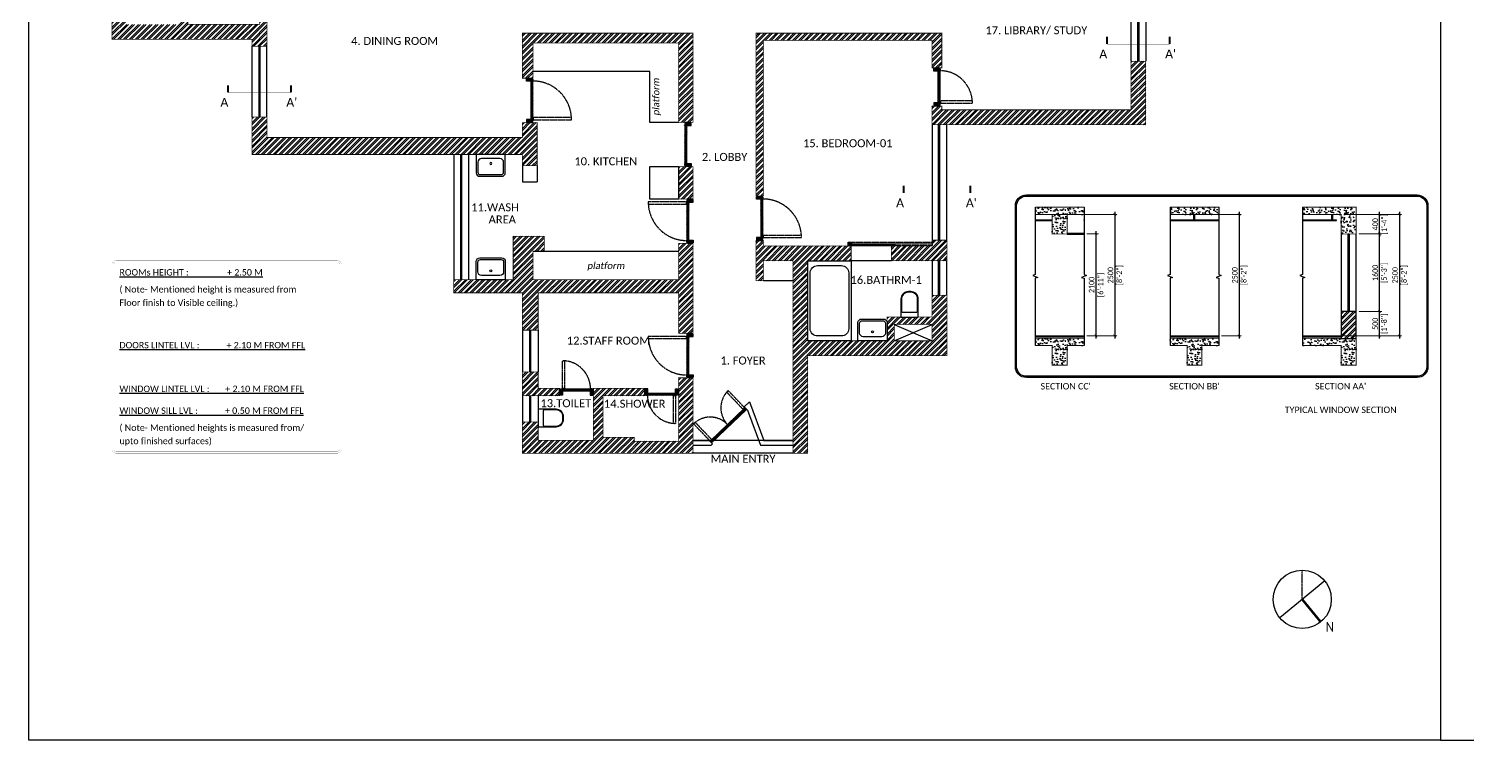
# Model space of a CAD drawing. Header units: millimetres. Extents: x -178592 to 87348, y -1412 to 59448.
# Drawn here: x 0 to 29666, y 0 to 14659 of the extents above; entities that cross this region are included whole.
import ezdxf
from ezdxf.enums import TextEntityAlignment as Align

# ---------------------------------------------------------------- set-up
doc = ezdxf.new("R2010")
doc.units = ezdxf.units.MM
for name, pattern in [('CENTER2', [28.575, 19.05, -3.175, 3.175, -3.175]), ('DASHED2', [0.375, 0.25, -0.125]), ('DASHEDX2', [1.5, 1, -0.5])]:
    doc.linetypes.add(name, pattern=pattern)
doc.layers.get('Defpoints').update_dxf_attribs({"color": 211})
doc.layers.add('A- PLUMB FIXTURES', color=7, linetype='Continuous', true_color=0x789ea5)
doc.layers.add('A_FURNITURE', color=7, linetype='Continuous', true_color=0xa48f7a)
for name, color, linetype in [('A- SLAB CUTOUT', 251, 'Continuous'), ('A-GLASS', 160, 'Continuous'), ('A-SECT-OTLN', 6, 'Continuous'), ('A-WALL', 7, 'Continuous'), ('A_SECTION WALLS', 7, 'Continuous'), ('A_TEXT', 1, 'Continuous'), ('A_WINDOWS+DOORS', 46, 'Continuous'), ('SECTION_4', 9, 'Continuous'), ('SR- DIME', 7, 'Continuous')]:
    doc.layers.add(name, color=color, linetype=linetype)
doc.layers.add('A_HATCH TEXTURES', color=251, linetype='Continuous', transparency=0.5)
doc.styles.add('starc 50', font='calibri.ttf', dxfattribs={"width": 0.8, "height": 2.3})
doc.dimstyles.new('starc 50', dxfattribs={"dimtxt": 2.3, "dimasz": 1.1, "dimexe": 1, "dimexo": 1.1, "dimgap": 0.6, "dimtad": 1, "dimdec": 0, "dimdsep": 46, "dimtxsty": 'starc 50', "dimblk": 'ARCHTICK', "dimcen": 2.5, "dimdle": 1.1, "dimclrd": 252, "dimclre": 252, "dimclrt": 3, "dimadec": 0, "dimazin": 2, "dimtfac": 1, "dimtdec": 0, "dimtix": 1, "dimtmove": 1, "dimatfit": 3, "dimlwd": -1, "dimlwe": 13, "dimarcsym": 0})
pattern_1 = [(50, (1844.8, -32405.49), (182.18467, -15.9391), [19.05, -209.55]), (355, (1844.8, -32405.49), (-35.2434, 191.05685), [15.24, -167.6406]), (100.45144, (1859.98, -32406.82), (146.94125, 175.11775), [16.19, -178.09024]), (46.1842, (1844.8, -32354.7), (271.079, -42.0423), [28.575, -314.325]), (96.63556, (1867.4, -32358.2), (237.4041, 247.4261), [24.285, -267.1356]), (351.18415, (1844.8, -32354.7), (237.4041, 247.4261), [22.86, -251.4597]), (21, (1870.2, -32367.39), (151.6144, -102.2652), [19.05, -209.55]), (326, (1870.2, -32367.39), (61.802, 184.188), [15.24, -167.64]), (71.45144, (1882.84, -32375.91), (213.4164, 81.92277), [16.19, -178.08994]), (37.5, (1844.8, -32405.49), (3.0886, 84.55504), [0, -165.608, 0, -170.18, 0, -168.275]), (7.5, (1844.8, -32405.49), (66.81966, 100.18057), [0, -97.028, 0, -161.798, 0, -64.135]), (327.5, (1788.16, -32405.49), (135.590595, -5.72874), [0, -63.5, 0, -198.12, 0, -262.89]), (317.5, (1762.76, -32405.49), (148.12918, 25.4265), [0, -82.55, 0, -131.572, 0, -186.69])]
pattern_2 = [(50, (-1335.18, -32405.49), (182.18467, -15.9391), [19.05, -209.55]), (355, (-1335.18, -32405.49), (-35.2434, 191.05685), [15.24, -167.6406]), (100.45144, (-1320, -32406.82), (146.94125, 175.11775), [16.19, -178.09024]), (46.1842, (-1335.18, -32354.7), (271.079, -42.0423), [28.575, -314.325]), (96.63556, (-1312.6, -32358.2), (237.4041, 247.4261), [24.285, -267.1356]), (351.18415, (-1335.18, -32354.7), (237.4041, 247.4261), [22.86, -251.4597]), (21, (-1309.78, -32367.39), (151.6144, -102.2652), [19.05, -209.55]), (326, (-1309.78, -32367.39), (61.802, 184.188), [15.24, -167.64]), (71.45144, (-1297.14, -32375.91), (213.4164, 81.92277), [16.19, -178.08994]), (37.5, (-1335.18, -32405.49), (3.0886, 84.55504), [0, -165.608, 0, -170.18, 0, -168.275]), (7.5, (-1335.18, -32405.49), (66.81966, 100.18057), [0, -97.028, 0, -161.798, 0, -64.135]), (327.5, (-1391.82, -32405.49), (135.590595, -5.72874), [0, -63.5, 0, -198.12, 0, -262.89]), (317.5, (-1417.22, -32405.49), (148.12918, 25.4265), [0, -82.55, 0, -131.572, 0, -186.69])]

# ---------------------------------------------------------------- blocks, each defined once
blk = doc.blocks.new('A$Cf3db685d')
at = {"layer": 'A_WINDOWS+DOORS', "true_color": 0x636466, "transparency": 33554559}
h = blk.add_hatch(dxfattribs=at)
h.set_pattern_fill('ANSI31', color=251, scale=4)
h.set_pattern_definition([(45, (-15859.446, -15874.418), (-8.980256, 8.980256), [])])
h.paths.add_polyline_path([(0, -50), (0, 50), (-20, 50), (-20, 65), (-55, 65), (-55, 15), (-65, 15), (-65, -65), (-15, -65), (-15, -50)])
blk.add_lwpolyline([(0, -50), (0, 50), (-20, 50), (-20, 65), (-55, 65), (-55, 15), (-65, 15), (-65, -65), (-15, -65), (-15, -50)], close=True)
blk = doc.blocks.new('A$C8b5b6320')
at = {"layer": 'A_TEXT', "style": 'starc 50'}
for s, p in [('20. M.BATHRM', (19711, -1555)), ('3. LIVING ROOM', (13763, -2050)), ('9. BATHRM-2', (4832, -2277)), ('7. GUEST ROOM', (2135, -2545)), ('8. BEDROOM-02', (7610, -2545)), ('18. MASTER BEDROOM', (24030, -2660)), ('6. PASSAGE', (4774, -3990)), ('19. DRESSER', (19415, -3968)), ('5. POWDER', (2796, -5870)), ('17. LIBRARY/ STUDY', (19985, -6740)), ('4. DINING ROOM', (6750, -6960)), ('15. BEDROOM-01', (16095, -9068)), ('10. KITCHEN', (11105, -9440)), ('2. LOBBY', (13555, -9350)), ('11.WASH', (8821, -10388)), ('AREA', (8970, -10638)), ('16.BATHRM-1', (16887, -11883)), ('12.STAFF ROOM', (11157, -13135)), ('1. FOYER', (13935, -13545)), ('13.TOILET', (10280, -14425)), ('14.SHOWER', (11700, -14435)), ('MAIN ENTRY', (13935, -15570))]:
    blk.add_text(s, height=165, rotation=360, dxfattribs=at).set_placement(p, align=Align.MIDDLE_CENTER)
at = {"layer": 'A_TEXT', "style": 'starc 50', "oblique": 10}
for s, rotation, p in [('Existing wardrobe', 360, (1765, -4505)), ('Existing wardrobe', 360, (7610, -4505)), ('Existing wardrobe', 360, (19415, -4600)), ('platform', 90, (12138, -8115)), ('platform', 360, (11105, -11590))]:
    blk.add_text(s, height=140, rotation=rotation, dxfattribs=at).set_placement(p, align=Align.MIDDLE_CENTER)
blk = doc.blocks.new('A$C3015301B')
blk.add_lwpolyline([(-7, 0), (-7, 14.5, -0.414214), (-1, 20.5), (1, 20.5, -0.414214), (7, 14.5), (7, 0)], format="xyb")
blk.add_lwpolyline([(-1, 20), (1, 20, -0.414214), (6.5, 14.5), (6.5, 5, -0.414214), (5.5, 4), (-5.5, 4, -0.414214), (-6.5, 5), (-6.5, 14.5, -0.414214)], format="xyb", close=True)
blk.add_lwpolyline([(7, 0), (-7, 0)])
blk = doc.blocks.new('A$C1A8F0556')
at = {"ltscale": 150}
for points in [[(-525, 450), (-75, 450, -0.414214), (0, 375), (0, 0), (-600, 0), (-600, 375, -0.414214)], [(-515, 415), (-85, 415, -0.414214), (-35, 365), (-35, 160, -0.414214), (-110, 85), (-490, 85, -0.414214), (-565, 160), (-565, 365, -0.414214)]]:
    blk.add_lwpolyline(points, format="xyb", close=True, dxfattribs=at)
blk.add_circle((-300, 185), 20, dxfattribs=at)
blk = doc.blocks.new('_ArchTick')
at = {"color": 0, "linetype": 'ByBlock', "const_width": 0.15}
blk.add_lwpolyline([(-0.5, -0.5), (0.5, 0.5)], dxfattribs=at)
blk = doc.blocks.new('*D3362')
at = {"layer": 'Defpoints', "color": 0, "ltscale": 4, "transparency": 16777216}
for p in [(27068, 10831), (27068, 8331), (28266, 8331)]:
    blk.add_point(p, dxfattribs=at)
at = {"layer": 'SR- DIME', "color": 252, "linetype": 'DASHED2', "lineweight": 13, "ltscale": 4, "transparency": 16777216}
for p, q in [((27123, 10831), (28316, 10831)), ((27123, 8331), (28316, 8331))]:
    blk.add_line(p, q, dxfattribs=at)
at = {"layer": 'SR- DIME', "color": 252, "ltscale": 4, "transparency": 16777216}
blk.add_line((28266, 10886), (28266, 8276), dxfattribs=at)
at = {"layer": 'SR- DIME', "color": 252, "ltscale": 4, "transparency": 16777216, "xscale": 55.00000000000001, "yscale": 55.00000000000001, "zscale": 55.00000000000001}
for p, rotation in [((28266, 10831), 90), ((28266, 8331), 270)]:
    blk.add_blockref('_ArchTick', p, dxfattribs=dict(at, rotation=rotation))
at = {"layer": 'SR- DIME', "color": 3, "ltscale": 4, "transparency": 16777216, "char_height": 115, "attachment_point": 5, "rotation": 90, "style": 'starc 50'}
for s, insert in [('2500', (28177, 9581)), ('[8\'-2"]', (28372, 9581))]:
    blk.add_mtext(s, dxfattribs=dict(at, insert=insert))
blk = doc.blocks.new('*D3363')
at = {"layer": 'Defpoints', "color": 0, "ltscale": 4, "transparency": 16777216}
for p in [(27373, 8831), (27858, 8831), (27858, 8331)]:
    blk.add_point(p, dxfattribs=at)
at = {"layer": 'SR- DIME', "color": 252, "linetype": 'DASHED2', "lineweight": 13, "ltscale": 4, "transparency": 16777216}
for p, q in [((27428, 8831), (27908, 8831)), ((27913, 8331), (27908, 8331))]:
    blk.add_line(p, q, dxfattribs=at)
at = {"layer": 'SR- DIME', "color": 252, "ltscale": 4, "transparency": 16777216}
blk.add_line((27858, 8276), (27858, 8886), dxfattribs=at)
at = {"layer": 'SR- DIME', "color": 252, "ltscale": 4, "transparency": 16777216, "xscale": 55.00000000000001, "yscale": 55.00000000000001, "zscale": 55.00000000000001}
for p, rotation in [((27858, 8831), 90), ((27858, 8331), 270)]:
    blk.add_blockref('_ArchTick', p, dxfattribs=dict(at, rotation=rotation))
at = {"layer": 'SR- DIME', "color": 3, "ltscale": 4, "transparency": 16777216, "char_height": 115, "attachment_point": 5, "rotation": 90, "style": 'starc 50'}
for s, insert in [('500', (27769, 8581)), ('[1\'-8"]', (27964, 8581))]:
    blk.add_mtext(s, dxfattribs=dict(at, insert=insert))
blk = doc.blocks.new('*D3364')
at = {"layer": 'Defpoints', "color": 0, "ltscale": 4, "transparency": 16777216}
for p in [(27373, 10431), (27858, 10431), (27373, 8831)]:
    blk.add_point(p, dxfattribs=at)
at = {"layer": 'SR- DIME', "color": 252, "linetype": 'DASHED2', "lineweight": 13, "ltscale": 4, "transparency": 16777216}
for p, q in [((27428, 10431), (27908, 10431)), ((27428, 8831), (27908, 8831))]:
    blk.add_line(p, q, dxfattribs=at)
at = {"layer": 'SR- DIME', "color": 252, "ltscale": 4, "transparency": 16777216}
blk.add_line((27858, 8776), (27858, 10486), dxfattribs=at)
at = {"layer": 'SR- DIME', "color": 252, "ltscale": 4, "transparency": 16777216, "xscale": 55.00000000000001, "yscale": 55.00000000000001, "zscale": 55.00000000000001}
for p, rotation in [((27858, 10431), 90), ((27858, 8831), 270)]:
    blk.add_blockref('_ArchTick', p, dxfattribs=dict(at, rotation=rotation))
at = {"layer": 'SR- DIME', "color": 3, "ltscale": 4, "transparency": 16777216, "char_height": 115, "attachment_point": 5, "rotation": 90, "style": 'starc 50'}
for s, insert in [('[5\'-3"]', (27964, 9631)), ('1600', (27769, 9631))]:
    blk.add_mtext(s, dxfattribs=dict(at, insert=insert))
blk = doc.blocks.new('*D3365')
at = {"layer": 'Defpoints', "color": 0, "ltscale": 4, "transparency": 16777216}
for p in [(27858, 10831), (27858, 10831), (27373, 10431)]:
    blk.add_point(p, dxfattribs=at)
at = {"layer": 'SR- DIME', "color": 252, "ltscale": 4, "transparency": 16777216}
for p, q in [((27858, 10831), (27858, 10886)), ((27858, 10431), (27858, 10831)), ((27858, 10431), (27858, 10376))]:
    blk.add_line(p, q, dxfattribs=at)
at = {"layer": 'SR- DIME', "color": 252, "linetype": 'DASHED2', "lineweight": 13, "ltscale": 4, "transparency": 16777216}
for p, q in [((27913, 10831), (27908, 10831)), ((27428, 10431), (27908, 10431))]:
    blk.add_line(p, q, dxfattribs=at)
at = {"layer": 'SR- DIME', "color": 252, "ltscale": 4, "transparency": 16777216, "xscale": 55.00000000000001, "yscale": 55.00000000000001, "zscale": 55.00000000000001}
for p, rotation in [((27858, 10831), 270), ((27858, 10431), 90)]:
    blk.add_blockref('_ArchTick', p, dxfattribs=dict(at, rotation=rotation))
at = {"layer": 'SR- DIME', "color": 3, "ltscale": 4, "transparency": 16777216, "char_height": 115, "attachment_point": 5, "rotation": 90, "style": 'starc 50'}
for s, insert in [('400', (27769, 10631)), ('[1\'-4"]', (27964, 10631))]:
    blk.add_mtext(s, dxfattribs=dict(at, insert=insert))
blk = doc.blocks.new('*D3366')
at = {"layer": 'Defpoints', "color": 0, "ltscale": 4, "transparency": 16777216}
for p in [(23538, 10831), (24543, 8331), (24962, 8331)]:
    blk.add_point(p, dxfattribs=at)
at = {"layer": 'SR- DIME', "color": 252, "linetype": 'DASHED2', "lineweight": 13, "ltscale": 4, "transparency": 16777216}
for p, q in [((23593, 10831), (25012, 10831)), ((24598, 8331), (25012, 8331))]:
    blk.add_line(p, q, dxfattribs=at)
at = {"layer": 'SR- DIME', "color": 252, "ltscale": 4, "transparency": 16777216}
blk.add_line((24962, 10886), (24962, 8276), dxfattribs=at)
at = {"layer": 'SR- DIME', "color": 252, "ltscale": 4, "transparency": 16777216, "xscale": 55.00000000000001, "yscale": 55.00000000000001, "zscale": 55.00000000000001}
for p, rotation in [((24962, 10831), 90), ((24962, 8331), 270)]:
    blk.add_blockref('_ArchTick', p, dxfattribs=dict(at, rotation=rotation))
at = {"layer": 'SR- DIME', "color": 3, "ltscale": 4, "transparency": 16777216, "char_height": 115, "attachment_point": 5, "rotation": 90, "style": 'starc 50'}
for s, insert in [('2500', (24873, 9581)), ('[8\'-2"]', (25068, 9581))]:
    blk.add_mtext(s, dxfattribs=dict(at, insert=insert))
blk = doc.blocks.new('*D3367')
at = {"layer": 'Defpoints', "color": 0, "ltscale": 4, "transparency": 16777216}
for p in [(20758, 10831), (21763, 8331), (22397, 8331)]:
    blk.add_point(p, dxfattribs=at)
at = {"layer": 'SR- DIME', "color": 252, "linetype": 'DASHED2', "lineweight": 13, "ltscale": 4, "transparency": 16777216}
for p, q in [((20813, 10831), (22447, 10831)), ((21818, 8331), (22447, 8331))]:
    blk.add_line(p, q, dxfattribs=at)
at = {"layer": 'SR- DIME', "color": 252, "ltscale": 4, "transparency": 16777216}
blk.add_line((22397, 10886), (22397, 8276), dxfattribs=at)
at = {"layer": 'SR- DIME', "color": 252, "ltscale": 4, "transparency": 16777216, "xscale": 55.00000000000001, "yscale": 55.00000000000001, "zscale": 55.00000000000001}
for p, rotation in [((22397, 10831), 90), ((22397, 8331), 270)]:
    blk.add_blockref('_ArchTick', p, dxfattribs=dict(at, rotation=rotation))
at = {"layer": 'SR- DIME', "color": 3, "ltscale": 4, "transparency": 16777216, "char_height": 115, "attachment_point": 5, "rotation": 90, "style": 'starc 50'}
for s, insert in [('2500', (22308, 9581)), ('[8\'-2"]', (22503, 9581))]:
    blk.add_mtext(s, dxfattribs=dict(at, insert=insert))
blk = doc.blocks.new('*D3368')
at = {"layer": 'Defpoints', "color": 0, "ltscale": 4, "transparency": 16777216}
for p in [(21763, 10431), (21763, 8331), (22009, 8331)]:
    blk.add_point(p, dxfattribs=at)
at = {"layer": 'SR- DIME', "color": 252, "linetype": 'DASHED2', "lineweight": 13, "ltscale": 4, "transparency": 16777216}
for p, q in [((21818, 10431), (22059, 10431)), ((21818, 8331), (22059, 8331))]:
    blk.add_line(p, q, dxfattribs=at)
at = {"layer": 'SR- DIME', "color": 252, "ltscale": 4, "transparency": 16777216}
blk.add_line((22009, 10486), (22009, 8276), dxfattribs=at)
at = {"layer": 'SR- DIME', "color": 252, "ltscale": 4, "transparency": 16777216, "xscale": 55.00000000000001, "yscale": 55.00000000000001, "zscale": 55.00000000000001}
for p, rotation in [((22009, 10431), 90), ((22009, 8331), 270)]:
    blk.add_blockref('_ArchTick', p, dxfattribs=dict(at, rotation=rotation))
at = {"layer": 'SR- DIME', "color": 3, "ltscale": 4, "transparency": 16777216, "char_height": 115, "attachment_point": 5, "rotation": 90, "style": 'starc 50'}
for s, insert in [('2100', (21920, 9381)), ('[6\'-11"]', (22115, 9381))]:
    blk.add_mtext(s, dxfattribs=dict(at, insert=insert))
blk = doc.blocks.new('A$C6ba72039')
at = {"layer": 'A-WALL', "color": 217, "ltscale": 4, "true_color": 0x93278f, "const_width": 40}
for points in [[(15438, 1724), (15288, 1724)], [(2732, 512), (2582, 512)], [(8607, 512), (8457, 512)], [(15438, 375), (15288, 375)], [(24855, 430), (24705, 430)], [(16188, -553), (16038, -553)], [(2732, -782), (2582, -782)], [(8607, -782), (8457, -782)], [(24855, -865), (24705, -865)], [(16188, -1847), (16038, -1847)], [(-495, -3204), (-495, -3054)], [(800, -3204), (800, -3054)], [(26620, -3253), (26620, -3103)], [(28008, -3253), (28008, -3103)], [(8952, -5610), (8952, -5460)], [(10059, -5610), (10059, -5460)], [(17218, -5684), (17218, -5534)], [(18783, -5684), (18783, -5534)], [(21440, -7025), (21440, -6875)], [(22735, -7025), (22735, -6875)], [(3315, -8022), (3315, -7872)], [(4610, -8022), (4610, -7872)], [(17249, -10094), (17249, -9944)], [(18625, -10094), (18625, -9944)]]:
    blk.add_lwpolyline(points, dxfattribs=at)
at = {"layer": 'A-WALL', "color": 217, "linetype": 'CENTER2', "ltscale": 0.1, "true_color": 0x93278f, "const_width": 5}
for points in [[(15438, 1724), (15438, 375)], [(2732, 512), (2732, -782)], [(8607, 512), (8607, -782)], [(24855, 430), (24855, -865)], [(16188, -553), (16188, -1847)], [(800, -3204), (-495, -3204)], [(28008, -3253), (26620, -3253)], [(10059, -5610), (8952, -5610)], [(18783, -5684), (17218, -5684)], [(22735, -7025), (21440, -7025)], [(4610, -8022), (3315, -8022)], [(18625, -10094), (17249, -10094)]]:
    blk.add_lwpolyline(points, dxfattribs=at)
at = {"layer": 'A_TEXT', "style": 'starc 50'}
for s, p in [("A'", (15640, 1742)), ("A'", (2934, 531)), ("A'", (8809, 531)), ('A', (15640, 299)), ("A'", (25057, 448)), ("C'", (16390, -534)), ('A', (2934, -858)), ('A', (8809, -858)), ('A', (25057, -941)), ('C', (16390, -1923))]:
    blk.add_text(s, height=180, dxfattribs=at).set_placement(p, align=Align.MIDDLE_CENTER)
for s, p in [('A', (-571, -3406)), ("A'", (818, -3406)), ('A', (26544, -3455)), ("A'", (28026, -3455)), ('B', (8876, -5777)), ("B'", (10077, -5777)), ('B', (17142, -5851)), ("B'", (18801, -5851)), ('A', (21364, -7227)), ("A'", (22753, -7227)), ('A', (3239, -8224)), ("A'", (4628, -8224)), ('A', (17174, -10296)), ("A'", (18643, -10296))]:
    blk.add_text(s, height=180, rotation=360, dxfattribs=at).set_placement(p, align=Align.MIDDLE_CENTER)

msp = doc.modelspace()

# ---------------------------------------------------------------- hatches: boundary and pattern name
at = {"layer": 'A-WALL', "ltscale": 4, "true_color": 0x939598}
h = msp.add_hatch(dxfattribs=at)
h.set_pattern_fill('AR-CONC', color=252)
h.set_pattern_definition([(50, (-4115.16, -29705.49), (182.18467, -15.9391), [19.05, -209.55]), (355, (-4115.16, -29705.49), (-35.2434, 191.05685), [15.24, -167.6406]), (100.45144, (-4099.98, -29706.82), (146.94125, 175.11775), [16.19, -178.09024]), (46.1842, (-4115.16, -29654.7), (271.079, -42.0423), [28.575, -314.325]), (96.63556, (-4092.57, -29658.2), (237.4041, 247.4261), [24.285, -267.1356]), (351.18415, (-4115.16, -29654.7), (237.4041, 247.4261), [22.86, -251.4597]), (21, (-4089.76, -29667.39), (151.6144, -102.2652), [19.05, -209.55]), (326, (-4089.76, -29667.39), (61.802, 184.188), [15.24, -167.64]), (71.45144, (-4077.12, -29675.91), (213.4164, 81.9228), [16.19, -178.08994]), (37.5, (-4115.16, -29705.49), (3.0886, 84.55504), [0, -165.608, 0, -170.18, 0, -168.275]), (7.5, (-4115.16, -29705.49), (66.81966, 100.18057), [0, -97.028, 0, -161.798, 0, -64.135]), (327.5, (-4171.8, -29705.49), (135.590595, -5.72874), [0, -63.5, 0, -198.12, 0, -262.89]), (317.5, (-4197.2, -29705.49), (148.12918, 25.4265), [0, -82.55, 0, -131.572, 0, -186.69])])
h.paths.add_polyline_path([(21762.8, 10830.5), (21762.8, 10980.5), (20757.8, 10980.5), (20757.8, 10830.5), (21107.8, 10830.5), (21107.8, 10430.5), (21412.8, 10430.5), (21412.8, 10830.5)])
h = msp.add_hatch(dxfattribs=at)
h.set_pattern_fill('AR-CONC', color=252)
h.set_pattern_definition(pattern_2)
h.paths.add_polyline_path([(23537.8, 10830.5), (24542.8, 10830.5), (24542.8, 10980.5), (23537.8, 10980.5)])
h = msp.add_hatch(dxfattribs=at)
h.set_pattern_fill('AR-CONC', color=252)
h.set_pattern_definition(pattern_1)
h.paths.add_polyline_path([(27067.8, 10430.5), (27372.8, 10430.5), (27372.8, 10980.5), (26267.8, 10980.5), (26267.8, 10830.5), (27067.8, 10830.5)])
h = msp.add_hatch(dxfattribs=at)
h.set_pattern_fill('AR-CONC', color=252)
h.set_pattern_definition([(50, (-4115.16, -32405.49), (182.18467, -15.9391), [19.05, -209.55]), (355, (-4115.16, -32405.49), (-35.2434, 191.05685), [15.24, -167.6406]), (100.45144, (-4099.98, -32406.82), (146.94125, 175.11775), [16.19, -178.09024]), (46.1842, (-4115.16, -32354.7), (271.079, -42.0423), [28.575, -314.325]), (96.63556, (-4092.57, -32358.2), (237.4041, 247.4261), [24.285, -267.1356]), (351.18415, (-4115.16, -32354.7), (237.4041, 247.4261), [22.86, -251.4597]), (21, (-4089.76, -32367.39), (151.6144, -102.2652), [19.05, -209.55]), (326, (-4089.76, -32367.39), (61.802, 184.188), [15.24, -167.64]), (71.45144, (-4077.12, -32375.91), (213.4164, 81.9228), [16.19, -178.08994]), (37.5, (-4115.16, -32405.49), (3.0886, 84.55504), [0, -165.608, 0, -170.18, 0, -168.275]), (7.5, (-4115.16, -32405.49), (66.81966, 100.18057), [0, -97.028, 0, -161.798, 0, -64.135]), (327.5, (-4171.8, -32405.49), (135.590595, -5.72874), [0, -63.5, 0, -198.12, 0, -262.89]), (317.5, (-4197.2, -32405.49), (148.12918, 25.4265), [0, -82.55, 0, -131.572, 0, -186.69])])
h.paths.add_polyline_path([(21762.8, 8130.5), (21762.8, 8280.5), (20757.8, 8280.5), (20757.8, 8130.5), (21107.8, 8130.5), (21107.8, 7730.5), (21412.8, 7730.5), (21412.8, 8130.5)])
h = msp.add_hatch(dxfattribs=at)
h.set_pattern_fill('AR-CONC', color=252)
h.set_pattern_definition(pattern_2)
h.paths.add_polyline_path([(24542.8, 8130.5), (24542.8, 8280.5), (23537.8, 8280.5), (23537.8, 8130.5), (23887.8, 8130.5), (23887.8, 7730.5), (24192.8, 7730.5), (24192.8, 8130.5)])
h = msp.add_hatch(dxfattribs=at)
h.set_pattern_fill('AR-CONC', color=252)
h.set_pattern_definition(pattern_1)
h.paths.add_polyline_path([(27372.8, 8280.5), (27067.8, 8280.5), (26267.8, 8280.5), (26267.8, 8130.5), (27067.8, 8130.5), (27067.8, 7730.5), (27372.8, 7730.5)])
at = {"layer": 'A_HATCH TEXTURES', "transparency": 33554687}
h = msp.add_hatch(dxfattribs=at)
h.set_pattern_fill('ANSI32', color=256, scale=9)
h.paths.add_polyline_path([(6630.4, 21098.9), (7570.4, 21098.9), (7570.4, 21368.9), (6325.4, 21368.9), (6325.4, 19938.9), (6630.4, 19938.9)])
h.paths.add_polyline_path([(8765.4, 9488.9), (8765.4, 9218.9), (10180.4, 9218.9), (10180.4, 8448.9), (10505.4, 8448.9), (10505.4, 9218.9), (13400.4, 9218.9), (13400.4, 8381.4), (13700.4, 8381.4), (13700.4, 10236.4), (13400.4, 10236.4), (13400.4, 9488.9), (10400.4, 9488.9), (10400.4, 10078.9), (10630.4, 10078.9), (10630.4, 10383.9), (9990.4, 10383.9), (9990.4, 9488.9)])
h.paths.add_polyline_path([(13700.4, 11151.4), (13400.4, 11151.4), (13400.4, 11818.9), (13700.4, 11818.9)])
h.paths.add_polyline_path([(10180.4, 14568.9), (10180.4, 13641.4), (10400.4, 13641.4), (10400.4, 14368.9), (13400.4, 14368.9), (13400.4, 12728.9), (13700.4, 12728.9), (13700.4, 14568.9)])
h.paths.add_polyline_path([(12700.4, 7248.9), (12700.4, 7098.9), (11845.4, 7098.9), (11845.4, 6238.9), (12485.4, 6238.9), (12485.4, 6158.9), (13400.4, 6158.9), (13400.4, 7466.4), (13700.4, 7466.4), (13700.4, 5913.9), (10180.4, 5913.9), (10180.4, 6558.9), (10505.4, 6558.9), (10505.4, 6178.9), (11645.4, 6178.9), (11645.4, 7248.9)])
h.paths.add_polyline_path([(10180.4, 7098.9), (10180.4, 7588.9), (10505.4, 7588.9), (10505.4, 7248.9), (10945.4, 7248.9), (10945.4, 7098.9)])
h.paths.add_polyline_path([(10485.4, 11838.9), (10485.4, 12726.4), (10180.4, 12726.4), (10180.4, 12418.9), (4910.4, 12418.9), (4910.4, 12838.9), (4605.4, 12838.9), (4605.4, 12068.9), (10180.4, 12068.9), (10180.4, 11838.9)])
h.paths.add_polyline_path([(18630.4, 12683.9), (23035.4, 12683.9), (23035.4, 13988.9), (22730.4, 13988.9), (22730.4, 12988.9), (18830.4, 12988.9), (18830.4, 13068.9), (18630.4, 13068.9)])
h.paths.add_polyline_path([(18630.4, 10183.9), (17790.4, 10183.9), (17790.4, 9878.9), (18935.4, 9878.9), (18935.4, 10303.9), (18630.4, 10303.9)])
h.paths.add_polyline_path([(18630.4, 8228.9), (18630.4, 8568.9), (17850.4, 8568.9), (17850.4, 8228.9)], flags=16)
h.paths.add_polyline_path([(15000.4, 9468.9), (15150.4, 9468.9), (15150.4, 9878.9), (15760.4, 9878.9), (15760.4, 5913.9), (16065.4, 5913.9), (16065.4, 7923.9), (18935.4, 7923.9), (18935.4, 9168.9), (18630.4, 9168.9), (18630.4, 8718.9), (17700.4, 8718.9), (17700.4, 8228.9), (16065.4, 8228.9), (16065.4, 9878.9), (16960.4, 9878.9), (16960.4, 10183.9), (15150.4, 10183.9), (15150.4, 10296.4), (15000.4, 10296.4)])
h.paths.add_polyline_path([(20632.9, 18428.9), (20632.9, 18628.9), (21590.4, 18628.9), (21590.4, 20998.9), (21310.4, 20998.9), (21310.4, 21303.9), (22810.4, 21303.9), (22810.4, 20998.9), (21740.4, 20998.9), (21740.4, 18428.9)])
h.paths.add_polyline_path([(19717.9, 18628.9), (19717.9, 18428.9), (18830.4, 18428.9), (18830.4, 16468.9), (21590.4, 16468.9), (21590.4, 17513.9), (21740.4, 17513.9), (21740.4, 16268.9), (18630.4, 16268.9), (18630.4, 21368.9), (18935.4, 21368.9), (18935.4, 21303.9), (19890.4, 21303.9), (19890.4, 20998.9), (19380.4, 20998.9), (19380.4, 20028.9), (19590.4, 20028.9), (19590.4, 19828.9), (18980.4, 19828.9), (18980.4, 18628.9)])
h.paths.add_polyline_path([(23035.4, 15728.9), (22730.4, 15728.9), (22730.4, 16418.9), (27910.4, 16418.9), (27910.4, 17548.9), (28215.4, 17548.9), (28215.4, 16113.9), (23035.4, 16113.9)])
h.paths.add_polyline_path([(26410.4, 20998.9), (27910.4, 20998.9), (27910.4, 19928.9), (28215.4, 19928.9), (28215.4, 21303.9), (26410.4, 21303.9)])
h.paths.add_polyline_path([(4020.4, 16548.9), (1100.4, 16548.9), (1100.4, 17658.9), (795.4, 17658.9), (795.4, 16398.9), (4020.4, 16398.9)])
h.paths.add_polyline_path([(5175.4, 20238.9), (5175.4, 21098.9), (4945.4, 21098.9), (4945.4, 20238.9)], flags=16)
h.paths.add_polyline_path([(5695.4, 21368.9), (5695.4, 21098.9), (5325.4, 21098.9), (5325.4, 20088.9), (4945.4, 20088.9), (4945.4, 18358.9), (6325.4, 18358.9), (6325.4, 19258.9), (6630.4, 19258.9), (6630.4, 18208.9), (4760.4, 18208.9), (4760.4, 21098.9), (4090.4, 21098.9), (4090.4, 21368.9)])
h.paths.add_polyline_path([(4760.4, 17398.9), (4910.4, 17398.9), (4910.4, 16548.9), (5172.9, 16548.9), (5172.9, 16398.9), (4910.4, 16398.9), (4910.4, 16183.9), (4760.4, 16183.9)])
h.paths.add_polyline_path([(15150.4, 14418.9), (18630.4, 14418.9), (18630.4, 13853.9), (18830.4, 13853.9), (18830.4, 14568.9), (15000.4, 14568.9), (15000.4, 11211.4), (15150.4, 11211.4)])
h.paths.add_polyline_path([(4910.4, 15323.9), (4760.4, 15323.9), (4760.4, 14748.9), (3280.4, 14748.9), (3280.4, 15328.9), (3080.4, 15328.9), (3080.4, 15208.9), (2020.4, 15208.9), (2020.4, 15728.9), (1715.4, 15728.9), (1715.4, 14443.9), (4605.4, 14443.9), (4605.4, 14298.9), (4910.4, 14298.9)])
h.paths.add_polyline_path([(2020.4, 15058.9), (3100.4, 15058.9), (3100.4, 14748.9), (2020.4, 14748.9)], flags=16)
h.paths.add_polyline_path([(6630.4, 17398.9), (6480.4, 17398.9), (6480.4, 16548.9), (6087.9, 16548.9), (6087.9, 16398.9), (10485.4, 16398.9), (10485.4, 21368.9), (9980.4, 21368.9), (9980.4, 21098.9), (10180.4, 21098.9), (10180.4, 16548.9), (6630.4, 16548.9)])
h.paths.add_polyline_path([(19230.4, 20028.9), (18935.4, 20028.9), (18935.4, 20998.9), (19230.4, 20998.9)], flags=16)
h.paths.add_polyline_path([(795.4, 20028.9), (1100.4, 20028.9), (1100.4, 20313.9), (795.4, 20313.9)])
h.paths.add_polyline_path([(795.4, 20948.9), (1100.4, 20948.9), (1100.4, 21098.9), (1710.4, 21098.9), (1710.4, 21368.9), (795.4, 21368.9)])
h = msp.add_hatch(dxfattribs=at)
h.set_pattern_fill('ANSI32', color=256, scale=9)
h.set_pattern_definition([(45, (1844.8, -32405.49), (-60.61673, 60.61673), []), (45, (1885.21, -32405.49), (-60.61673, 60.61673), [])])
h.paths.add_polyline_path([(27372.8, 8280.5), (27372.8, 8830.5), (27067.8, 8830.5), (27067.8, 8280.5)])
at = {"layer": 'A_WINDOWS+DOORS', "true_color": 0x636466, "transparency": 33554559}
h = msp.add_hatch(dxfattribs=at)
h.set_pattern_fill('ANSI31', color=251, scale=4, angle=90)
h.set_pattern_definition([(135, (5190.288, 5656.618), (-8.980256, -8.980256), [])])
h.paths.add_polyline_path([(18750.4, 13133.9), (18795.4, 13133.9), (18795.4, 13793.9), (18750.4, 13793.9)])
h = msp.add_hatch(dxfattribs=at)
h.set_pattern_fill('ANSI31', color=251, scale=4, angle=270)
h.set_pattern_definition([(315, (23883.334, 21107.89), (8.980256, 8.980256), [])])
h.paths.add_polyline_path([(10352.9, 12791.4), (10397.9, 12791.4), (10397.9, 13581.4), (10352.9, 13581.4)])
h = msp.add_hatch(dxfattribs=at)
h.set_pattern_fill('ANSI31', color=251, scale=4, angle=90)
h.set_pattern_definition([(135, (42.5, 4352.5), (-8.980256, -8.980256), [])])
h.paths.add_polyline_path([(13572.9, 12663.9), (13527.9, 12663.9), (13527.9, 11878.9), (13572.9, 11878.9)])
h = msp.add_hatch(dxfattribs=at)
h.set_pattern_fill('ANSI31', color=251, scale=4, angle=90)
h.set_pattern_definition([(135, (85, 2770), (-8.980256, -8.980256), [])])
h.paths.add_polyline_path([(13615.4, 11086.4), (13570.4, 11086.4), (13570.4, 10296.4), (13615.4, 10296.4)])
h = msp.add_hatch(dxfattribs=at)
h.set_pattern_fill('ANSI31', color=251, scale=4, angle=90)
h.set_pattern_definition([(135, (67.195, 2681.395), (-8.980256, -8.980256), [])])
h.paths.add_polyline_path([(15095.4, 10361.4), (15140.4, 10361.4), (15140.4, 11151.4), (15095.4, 11151.4)])
h = msp.add_hatch(dxfattribs=at)
h.set_pattern_fill('ANSI31', color=251, scale=4)
h.paths.add_polyline_path([(16955.4, 10228.9), (17860.4, 10228.9), (17860.4, 10188.9), (16955.4, 10188.9)])
h.paths.add_polyline_path([(16970.4, 10258.9), (16970.4, 10233.9), (16950.4, 10233.9), (16950.4, 10183.9), (16895.4, 10183.9), (16895.4, 10258.9)])
h = msp.add_hatch(dxfattribs=at)
h.set_pattern_fill('ANSI31', color=251, scale=4, angle=90)
h.set_pattern_definition([(135, (85, 0), (-8.980256, -8.980256), [])])
h.paths.add_polyline_path([(13615.4, 8316.4), (13570.4, 8316.4), (13570.4, 7526.4), (13615.4, 7526.4)])
h = msp.add_hatch(dxfattribs=at)
h.set_pattern_fill('ANSI31', color=251, scale=4, angle=180)
h.set_pattern_definition([(225, (19326.862, -6366.184), (8.980256, -8.980256), [])])
h.paths.add_polyline_path([(11010.4, 7193.9), (11010.4, 7238.9), (11585.4, 7238.9), (11585.4, 7193.9)])
h = msp.add_hatch(dxfattribs=at)
h.set_pattern_fill('ANSI31', color=251, scale=4, angle=360)
h.set_pattern_definition([(45, (5018.972, 20714.074), (-8.980256, 8.980256), [])])
h.paths.add_polyline_path([(13335.4, 7153.9), (13335.4, 7108.9), (12760.4, 7108.9), (12760.4, 7153.9)])
h = msp.add_hatch(dxfattribs=at)
h.set_pattern_fill('ANSI31', color=251, scale=4, angle=583.7667)
h.set_pattern_definition([(268.7667, (29473.473, 2093.572), (12.697058, -0.273348), [])])
h.paths.add_polyline_path([(14087.8, 6133.5), (14056.7, 6166), (14763.3, 6842.9), (14794.4, 6810.4)])

# ---------------------------------------------------------------- linework, layer by layer
for points in [[(10180.4, 11838.9), (10180.4, 11508.9)], [(10485.4, 11838.9), (10485.4, 11508.9)], [(10180.4, 11508.9), (10485.4, 11508.9)], [(15760.4, 9468.9), (15150.4, 9468.9)], [(15760.4, 6178.9), (13700.4, 6178.9)], [(15760.4, 5913.9), (13700.4, 5913.9)]]:
    msp.add_lwpolyline(points)
at = {"layer": 'A- PLUMB FIXTURES', "linetype": 'Continuous'}
msp.add_lwpolyline([(16960.4, 8228.9), (16065.4, 8228.9), (16065.4, 9878.9), (16960.4, 9878.9)], close=True, dxfattribs=at)
msp.add_lwpolyline([(16960.4, 9878.9), (16960.4, 8228.9)], dxfattribs=at)
msp.add_lwpolyline([(16760.4, 8328.9), (16265.4, 8328.9, -0.4142136), (16115.4, 8478.9), (16115.4, 9628.9, -0.4142136), (16265.4, 9778.9), (16760.4, 9778.9, -0.4142136), (16910.4, 9628.9), (16910.4, 8478.9, -0.4142136)], format="xyb", close=True, dxfattribs=at)
at = {"layer": 'A- SLAB CUTOUT'}
for points in [[(17850.4, 8228.9), (18630.4, 8568.9)], [(17850.4, 8568.9), (18630.4, 8228.9)]]:
    msp.add_lwpolyline(points, dxfattribs=at)
at = {"layer": 'A-GLASS'}
for points in [[(22730.4, 15728.9), (22730.4, 13988.9)], [(23035.4, 15728.9), (23035.4, 13988.9)], [(4605.4, 12838.9), (4605.4, 14298.9)], [(4910.4, 12838.9), (4910.4, 14298.9)], [(18630.4, 12683.9), (18630.4, 10303.9)], [(18935.4, 10303.9), (18935.4, 12683.9)], [(8765.4, 12068.9), (8765.4, 9488.9)], [(9070.4, 12068.9), (9070.4, 9488.9)], [(27067.8, 10430.5), (27067.8, 8830.5)], [(27372.8, 8830.5), (27372.8, 10430.5)], [(18630.4, 9878.9), (18630.4, 9168.9)], [(18935.4, 9168.9), (18935.4, 9878.9)], [(10180.4, 8448.9), (10180.4, 7588.9)], [(10505.4, 8448.9), (10505.4, 7588.9)], [(10180.4, 7098.9), (10180.4, 6558.9)], [(10505.4, 7098.9), (10505.4, 6558.9)]]:
    msp.add_lwpolyline(points, dxfattribs=at)
at = {"layer": 'A-GLASS', "const_width": 50}
for points in [[(22882.9, 15728.9), (22882.9, 13988.9)], [(4757.9, 12838.9), (4757.9, 14298.9)], [(18772.9, 10303.9), (18772.9, 12683.9)], [(8917.9, 12068.9), (8917.9, 9488.9)], [(27220.3, 8830.5), (27220.3, 10430.5)], [(18772.9, 9168.9), (18772.9, 9878.9)], [(10342.9, 8448.9), (10342.9, 7588.9)], [(10342.9, 7098.9), (10342.9, 6558.9)]]:
    msp.add_lwpolyline(points, dxfattribs=at)
at = {"layer": 'A-SECT-OTLN', "ltscale": 4, "const_width": 20}
for points in [[(20757.8, 10980.5), (21762.8, 10980.5), (21762.8, 10830.5), (21412.8, 10830.5), (21412.8, 10430.5), (21107.8, 10430.5), (21107.8, 10830.5), (20757.8, 10830.5)], [(23537.8, 10980.5), (24542.8, 10980.5), (24542.8, 10830.5), (23537.8, 10830.5)], [(26267.8, 10980.5), (27372.8, 10980.5), (27372.8, 10430.5), (27067.8, 10430.5), (27067.8, 10830.5), (26267.8, 10830.5)], [(20757.8, 8280.5), (21762.8, 8280.5), (21762.8, 8130.5), (21412.8, 8130.5), (21412.8, 7730.5), (21107.8, 7730.5), (21107.8, 8130.5), (20757.8, 8130.5)], [(23537.8, 8280.5), (24542.8, 8280.5), (24542.8, 8130.5), (24192.8, 8130.5), (24192.8, 7730.5), (23887.8, 7730.5), (23887.8, 8130.5), (23537.8, 8130.5)], [(26267.8, 8280.5), (27372.8, 8280.5), (27372.8, 7730.5), (27067.8, 7730.5), (27067.8, 8130.5), (26267.8, 8130.5)]]:
    msp.add_lwpolyline(points, dxfattribs=at)
at = {"layer": 'A-WALL', "ltscale": 4}
for points in [[(28631, 7473.4), (20573.5, 7473.4, -0.4142136), (20348.5, 7698.4), (20348.5, 11012, -0.4142136), (20573.5, 11237), (28631, 11237, -0.4142136), (28856, 11012), (28856, 7698.4, -0.4142136)], [(28631, 7498.4), (20573.5, 7498.4, -0.4142136), (20373.5, 7698.4), (20373.5, 11012, -0.4142136), (20573.5, 11212), (28631, 11212, -0.4142136), (28831, 11012), (28831, 7698.4, -0.4142136)]]:
    msp.add_lwpolyline(points, format="xyb", close=True, dxfattribs=at)
msp.add_lwpolyline([(27372.8, 8280.5), (27372.8, 8830.5), (27067.8, 8830.5), (27067.8, 8280.5)], close=True, dxfattribs=at)
at = {"layer": 'A_FURNITURE'}
for points in [[(13400.4, 12728.9), (12810.4, 12728.9), (12810.4, 13778.9), (10400.4, 13778.9)], [(10400.4, 10078.9), (13400.4, 10078.9)]]:
    msp.add_lwpolyline(points, dxfattribs=at)
msp.add_lwpolyline([(12810.4, 11818.9), (13400.4, 11818.9), (13400.4, 11151.4), (12810.4, 11151.4)], close=True, dxfattribs=at)
at = {"layer": 'A_SECTION WALLS', "const_width": 15}
for points in [[(4910.4, 15323.9), (4760.4, 15323.9), (4760.4, 14748.9), (3280.4, 14748.9), (3280.4, 15328.9), (3080.4, 15328.9), (3080.4, 15208.9), (2020.4, 15208.9), (2020.4, 15728.9), (1715.4, 15728.9), (1715.4, 14443.9), (4605.4, 14443.9), (4605.4, 14298.9), (4910.4, 14298.9)], [(10180.4, 14568.9), (10180.4, 13641.4), (10400.4, 13641.4), (10400.4, 14368.9), (13400.4, 14368.9), (13400.4, 12728.9), (13700.4, 12728.9), (13700.4, 14568.9)], [(15150.4, 14418.9), (18630.4, 14418.9), (18630.4, 13853.9), (18830.4, 13853.9), (18830.4, 14568.9), (15000.4, 14568.9), (15000.4, 11211.4), (15150.4, 11211.4)], [(18630.4, 12683.9), (23035.4, 12683.9), (23035.4, 13988.9), (22730.4, 13988.9), (22730.4, 12988.9), (18830.4, 12988.9), (18830.4, 13068.9), (18630.4, 13068.9)], [(10485.4, 11838.9), (10485.4, 12726.4), (10180.4, 12726.4), (10180.4, 12418.9), (4910.4, 12418.9), (4910.4, 12838.9), (4605.4, 12838.9), (4605.4, 12068.9), (10180.4, 12068.9), (10180.4, 11838.9)], [(13700.4, 11151.4), (13400.4, 11151.4), (13400.4, 11818.9), (13700.4, 11818.9)], [(8765.4, 9488.9), (8765.4, 9218.9), (10180.4, 9218.9), (10180.4, 8448.9), (10505.4, 8448.9), (10505.4, 9218.9), (13400.4, 9218.9), (13400.4, 8381.4), (13700.4, 8381.4), (13700.4, 10236.4), (13400.4, 10236.4), (13400.4, 9488.9), (10400.4, 9488.9), (10400.4, 10078.9), (10630.4, 10078.9), (10630.4, 10383.9), (9990.4, 10383.9), (9990.4, 9488.9)], [(15000.4, 9468.9), (15150.4, 9468.9), (15150.4, 9878.9), (15760.4, 9878.9), (15760.4, 5913.9), (16065.4, 5913.9), (16065.4, 7923.9), (18935.4, 7923.9), (18935.4, 9168.9), (18630.4, 9168.9), (18630.4, 8718.9), (17700.4, 8718.9), (17700.4, 8228.9), (16065.4, 8228.9), (16065.4, 9878.9), (16960.4, 9878.9), (16960.4, 10183.9), (15150.4, 10183.9), (15150.4, 10296.4), (15000.4, 10296.4)], [(18630.4, 10183.9), (17790.4, 10183.9), (17790.4, 9878.9), (18935.4, 9878.9), (18935.4, 10303.9), (18630.4, 10303.9)], [(18630.4, 8228.9), (18630.4, 8568.9), (17850.4, 8568.9), (17850.4, 8228.9)], [(10180.4, 7098.9), (10180.4, 7588.9), (10505.4, 7588.9), (10505.4, 7248.9), (10945.4, 7248.9), (10945.4, 7098.9)], [(12700.4, 7248.9), (12700.4, 7098.9), (11845.4, 7098.9), (11845.4, 6238.9), (12485.4, 6238.9), (12485.4, 6158.9), (13400.4, 6158.9), (13400.4, 7466.4), (13700.4, 7466.4), (13700.4, 5913.9), (10180.4, 5913.9), (10180.4, 6558.9), (10505.4, 6558.9), (10505.4, 6178.9), (11645.4, 6178.9), (11645.4, 7248.9)]]:
    msp.add_lwpolyline(points, close=True, dxfattribs=at)
at = {"layer": 'A_TEXT', "const_width": 2}
for points in [[(1800.4, 9884), (6361.3, 9884, -0.4142136), (6446.3, 9799), (6446.3, 5998.9, -0.4142136), (6361.3, 5913.9), (1800.4, 5913.9, -0.4142136), (1715.4, 5998.9), (1715.4, 9799, -0.4142136)], [(1800.4, 9849), (6361.3, 9849, -0.4142136), (6411.3, 9799), (6411.3, 5998.9, -0.4142136), (6361.3, 5948.9), (1800.4, 5948.9, -0.4142136), (1750.4, 5998.9), (1750.4, 9799, -0.4142136)]]:
    msp.add_lwpolyline(points, format="xyb", close=True, dxfattribs=at)
at = {"layer": 'A_WINDOWS+DOORS'}
for points in [[(18750.4, 13133.9), (18795.4, 13133.9), (18795.4, 13793.9), (18750.4, 13793.9)], [(10352.9, 12791.4), (10397.9, 12791.4), (10397.9, 13581.4), (10352.9, 13581.4)], [(13572.9, 12663.9), (13527.9, 12663.9), (13527.9, 11878.9), (13572.9, 11878.9)], [(13615.4, 11086.4), (13570.4, 11086.4), (13570.4, 10296.4), (13615.4, 10296.4)], [(15095.4, 10361.4), (15140.4, 10361.4), (15140.4, 11151.4), (15095.4, 11151.4)], [(16970.4, 10258.9), (16970.4, 10233.9), (16950.4, 10233.9), (16950.4, 10183.9), (16895.4, 10183.9), (16895.4, 10258.9)], [(16955.4, 10228.9), (17860.4, 10228.9), (17860.4, 10188.9), (16955.4, 10188.9)], [(13615.4, 8316.4), (13570.4, 8316.4), (13570.4, 7526.4), (13615.4, 7526.4)], [(11010.4, 7193.9), (11010.4, 7238.9), (11585.4, 7238.9), (11585.4, 7193.9)], [(13335.4, 7153.9), (13335.4, 7108.9), (12760.4, 7108.9), (12760.4, 7153.9)], [(14087.8, 6133.5), (14056.7, 6166), (14763.3, 6842.9), (14794.4, 6810.4)]]:
    msp.add_lwpolyline(points, close=True, dxfattribs=at)
at = {"layer": 'A_WINDOWS+DOORS', "color": 251, "linetype": 'DASHEDX2', "ltscale": 2, "true_color": 0x636466}
for points in [[(18800.4, 13173.9), (18800.4, 13128.9), (19460.4, 13128.9), (19460.4, 13173.9)], [(10402.9, 12831.4), (10402.9, 12786.4), (11192.9, 12786.4), (11192.9, 12831.4)], [(13565.4, 11046.4), (13565.4, 11091.4), (12775.4, 11091.4), (12775.4, 11046.4)], [(15145.4, 10401.4), (15145.4, 10356.4), (15935.4, 10356.4), (15935.4, 10401.4)], [(16970.4, 10258.9), (18630.4, 10258.9), (18630.4, 10183.9), (16970.4, 10183.9)], [(17725.4, 10228.9), (18630.4, 10228.9), (18630.4, 10188.9), (17725.4, 10188.9)], [(13565.4, 8276.4), (13565.4, 8321.4), (12775.4, 8321.4), (12775.4, 8276.4)], [(11050.4, 7243.9), (11005.4, 7243.9), (11005.4, 7818.9), (11050.4, 7818.9)], [(14731, 6818.8), (14763.5, 6849.9), (14425, 7203.3), (14392.5, 7172.1)], [(13295.4, 7103.9), (13340.4, 7103.9), (13340.4, 6528.9), (13295.4, 6528.9)], [(14082.1, 6197.3), (14049.6, 6166.2), (13711.2, 6519.5), (13743.7, 6550.6)]]:
    msp.add_lwpolyline(points, close=True, dxfattribs=at)
at = {"layer": 'A_WINDOWS+DOORS'}
for points in [[(16960.4, 10183.9), (16895.4, 10183.9), (16895.4, 10258.9), (16970.4, 10258.9), (16970.4, 10233.9)], [(14751.5, 6869.7), (14860.9, 6974.4), (15160.4, 6178.9), (15760.4, 6178.9)], [(14820.7, 6797.4), (14751.5, 6869.7)], [(14820.7, 6797.4), (15091.2, 6078.9), (15760.4, 6078.9)], [(13700.4, 6178.9), (14030.4, 6178.9)], [(13700.4, 6078.9), (14070.6, 6078.9), (14099.6, 6106.7)], [(14030.4, 6178.9), (14099.6, 6106.7)]]:
    msp.add_lwpolyline(points, dxfattribs=at)
at = {"layer": 'A_WINDOWS+DOORS', "color": 251, "linetype": 'DASHEDX2', "ltscale": 3, "true_color": 0x636466}
msp.add_lwpolyline([(17790.4, 9878.9), (16960.4, 9878.9)], dxfattribs=at)
at = {"layer": 'A_WINDOWS+DOORS', "color": 251, "linetype": 'DASHEDX2', "ltscale": 2, "true_color": 0x636466}
msp.add_lwpolyline([(26263, 2901.6), (26263, 3501.6)], dxfattribs=at)
at = {"layer": 'A_WINDOWS+DOORS'}
for centre in [(18795.4, 13128.9), (10397.9, 12786.4), (13527.9, 12668.9), (13570.4, 11091.4), (15140.4, 10356.4), (13570.4, 8321.4), (11005.4, 7238.9), (13340.4, 7108.9), (14766.9, 6846.3), (14053.1, 6162.5)]:
    msp.add_circle(centre, 5, dxfattribs=at)
at = {"layer": 'A_WINDOWS+DOORS', "color": 251, "linetype": 'DASHEDX2', "ltscale": 2, "true_color": 0x636466}
for centre, radius, start, end in [((18795.4, 13128.9), 665, 0, 90), ((10397.9, 12786.4), 795, 360, 90), ((13570.4, 11091.4), 795, 180, 270), ((15140.4, 10356.4), 795, 360, 90), ((13570.4, 8321.4), 795, 180, 270), ((11005.4, 7238.9), 580, 360, 90), ((14766.9, 6846.3), 494.3, 133.7667, 223.7667), ((13340.4, 7108.9), 580, 180, 270), ((14053.1, 6162.5), 494.3, 43.7667, 133.7667)]:
    msp.add_arc(centre, radius, start, end, dxfattribs=at)
at = {"layer": 'Defpoints'}
for points in [[(29115.8, 0), (0, 0), (0, 29723.9), (29115.8, 29723.9)], [(29115.8, 0), (58231.7, 0), (58231.7, 29723.9), (29115.8, 29723.9)]]:
    msp.add_lwpolyline(points, close=True, dxfattribs=at)
at = {"layer": 'Defpoints', "color": 1}
msp.add_lwpolyline([(26727.1, 3281.9), (25798.9, 2521.3)], dxfattribs=at)
at = {"layer": 'Defpoints', "color": 1, "const_width": 50}
msp.add_lwpolyline([(26263, 2901.6), (26643.3, 2437.5)], dxfattribs=at)
at = {"layer": 'Defpoints', "color": 1}
msp.add_circle((26263, 2901.6), 600, dxfattribs=at)
at = {"layer": 'SECTION_4', "ltscale": 4}
for points in [[(20757.8, 10980.5), (20757.8, 9593), (20706.3, 9574.3), (20809.3, 9536.8), (20757.8, 9518), (20757.8, 8130.5)], [(21762.8, 10980.5), (21762.8, 9593), (21814.3, 9574.3), (21711.3, 9536.8), (21762.8, 9518), (21762.8, 8130.5)], [(23537.8, 10980.5), (23537.8, 9593), (23486.3, 9574.3), (23589.3, 9536.8), (23537.8, 9518), (23537.8, 8130.5)], [(24542.8, 10980.5), (24542.8, 9593), (24594.3, 9574.3), (24491.3, 9536.8), (24542.8, 9518), (24542.8, 8130.5)], [(26267.8, 10980.5), (26267.8, 9593), (26216.2, 9574.3), (26319.3, 9536.8), (26267.8, 9518), (26267.8, 8130.5)], [(20757.8, 10725.5), (21107.8, 10725.5)], [(20757.8, 10705.5), (21107.8, 10705.5)], [(21762.8, 10705.5), (21762.8, 10725.5)], [(23537.8, 10725.5), (24030.3, 10725.5)], [(23537.8, 10705.5), (24542.8, 10705.5)], [(24030.3, 10725.5), (24030.3, 10830.5)], [(24050.3, 10725.5), (24050.3, 10830.5)], [(24050.3, 10725.5), (24542.8, 10725.5)], [(24542.8, 10705.5), (24542.8, 10725.5)], [(26267.8, 10725.5), (26872.8, 10725.5)], [(26267.8, 10705.5), (26967.8, 10705.5)], [(26872.8, 10725.5), (26872.8, 10830.5)], [(26892.8, 10725.5), (26892.8, 10830.5)], [(26892.8, 10725.5), (26967.8, 10725.5)], [(26967.8, 10705.5), (26967.8, 10725.5)], [(21412.8, 10450.5), (21762.8, 10450.5)], [(21412.8, 10430.5), (21762.8, 10430.5)], [(20757.8, 8330.5), (21762.8, 8330.5)], [(20757.8, 8310.5), (21762.8, 8310.5)], [(23537.8, 8330.5), (24542.8, 8330.5)], [(23537.8, 8310.5), (24542.8, 8310.5)], [(26267.8, 8330.5), (27067.8, 8330.5)], [(26267.8, 8310.5), (27067.8, 8310.5)]]:
    msp.add_lwpolyline(points, dxfattribs=at)

# ---------------------------------------------------------------- block references
at = {"layer": 'A- PLUMB FIXTURES', "linetype": 'Continuous', "xscale": -1, "rotation": 180}
msp.add_blockref('A$C1A8F0556', (9827.9, 12068.9), dxfattribs=at)
at = {"layer": 'A- PLUMB FIXTURES', "linetype": 'Continuous'}
for p in [(9827.9, 9488.9), (17700.4, 8228.9)]:
    msp.add_blockref('A$C1A8F0556', p, dxfattribs=at)
at = {"layer": 'A- PLUMB FIXTURES', "linetype": 'Continuous', "xscale": -25.55555555555556, "yscale": 25.55555555555556, "zscale": 25.55555555555556}
msp.add_blockref('A$C3015301B', (18165.4, 8718.9), dxfattribs=at)
at = {"layer": 'A- PLUMB FIXTURES', "linetype": 'Continuous', "xscale": -25.55555555555556, "yscale": 25.55555555555556, "zscale": 25.55555555555556, "rotation": 270}
msp.add_blockref('A$C3015301B', (10505.4, 6638.9), dxfattribs=at)
at = {"layer": 'A-WALL', "ltscale": 4}
msp.add_blockref('A$C6ba72039', (795.4, 21368.9), dxfattribs=at)
at = {"layer": 'A_TEXT'}
msp.add_blockref('A$C8b5b6320', (795.4, 21368.9), dxfattribs=at)
at = {"layer": 'A_WINDOWS+DOORS', "xscale": -1}
for p, rotation in [((18730.4, 13853.9), 270), ((10332.9, 13641.4), 269.9999999999999), ((13592.9, 11818.9), 89.99999999999993), ((15075.4, 11211.4), 269.9999999999999), ((13635.4, 10236.4), 89.99999999999993), ((13635.4, 7466.4), 89.99999999999993), ((13400.4, 7173.9), 180)]:
    msp.add_blockref('A$Cf3db685d', p, dxfattribs=dict(at, rotation=rotation))
at = {"layer": 'A_WINDOWS+DOORS'}
for p, rotation in [((18730.4, 13068.9), 270), ((10332.9, 12726.4), 269.9999999999999), ((13592.9, 12728.9), 89.99999999999994), ((13635.4, 11151.4), 89.99999999999994), ((15075.4, 10296.4), 269.9999999999999), ((13635.4, 8381.4), 89.99999999999994), ((12700.4, 7173.9), 180)]:
    msp.add_blockref('A$Cf3db685d', p, dxfattribs=dict(at, rotation=rotation))
at = {"layer": 'A_WINDOWS+DOORS', "xscale": -1}
msp.add_blockref('A$Cf3db685d', (10945.4, 7173.9), dxfattribs=at)
at = {"layer": 'A_WINDOWS+DOORS'}
msp.add_blockref('A$Cf3db685d', (11645.4, 7173.9), dxfattribs=at)

# ---------------------------------------------------------------- texts
at = {"layer": 'A_TEXT', "style": 'starc 50'}
for s, p in [('%%UROOMs HEIGHT :                 + 2.50 M', (1870.8, 9640.7)), ('( Note- Mentioned height is measured from', (1870.8, 9290.7)), ('Floor finish to Visible ceiling.)', (1870.8, 9015.7)), ('%%UDOORS LINTEL LVL :            + 2.10 M FROM FFL', (1870.8, 8140.7)), ('%%UWINDOW LINTEL LVL :       + 2.10 M FROM FFL', (1870.8, 7240.7)), ('%%UWINDOW SILL LVL :            + 0.50 M FROM FFL', (1870.8, 6790.7)), ('upto finished surfaces)', (1870.8, 6165.7)), ('( Note- Mentioned heights is measured from/ ', (1870.8, 6440.7))]:
    msp.add_text(s, height=132, rotation=360, dxfattribs=at).set_placement(p, align=Align.MIDDLE_LEFT)
at = {"layer": 'A_TEXT', "style": 'starc 50', "width": 0.8}
msp.add_text('N', height=200, rotation=360, dxfattribs=at).set_placement((26831.9, 2337.1), align=Align.MIDDLE_CENTER)
at = {"layer": 'Defpoints', "style": 'starc 50'}
for s, p in [("SECTION CC'", (21385.4, 7293.2)), ("SECTION BB'", (24040.3, 7293.2)), ("SECTION AA'", (27055.7, 7293.2)), ('TYPICAL WINDOW SECTION', (27055.7, 6808.4))]:
    msp.add_text(s, height=132, rotation=360, dxfattribs=at).set_placement(p, align=Align.MIDDLE_CENTER)

# ---------------------------------------------------------------- dimensions: what is measured, and where the dimension line sits
at = {"layer": 'SR- DIME', "ltscale": 4}
for base, p1, p2, picture, middle in [((22396.6, 8330.5), (20757.8, 10830.5), (21762.8, 8330.5), '*D3367', (22396.6, 9580.5)), ((24962.1, 8330.5), (23537.8, 10830.5), (24542.8, 8330.5), '*D3366', (24962.1, 9580.5)), ((28265.7, 8330.5), (27067.8, 10830.5), (27067.8, 8330.5), '*D3362', (28265.7, 9580.5)), ((27858.3, 10830.5), (27372.8, 10430.5), (27858.3, 10830.5), '*D3365', (27858.3, 10630.5)), ((22008.7, 8330.5), (21762.8, 10430.5), (21762.8, 8330.5), '*D3368', (22008.7, 9380.5)), ((27858.3, 10430.5), (27372.8, 8830.5), (27372.8, 10430.5), '*D3364', (27858.3, 9630.5)), ((27858.3, 8830.5), (27858.3, 8330.5), (27372.8, 8830.5), '*D3363', (27858.3, 8580.5))]:
    dim = msp.add_linear_dim(base=base, p1=p1, p2=p2, angle=90, dimstyle='starc 50', override={"dimpost": '\\X'}, dxfattribs=at)
    dim.commit()
    dim.dimension.update_dxf_attribs({"geometry": picture, "text_midpoint": middle})

doc.saveas('drawing.dxf')
